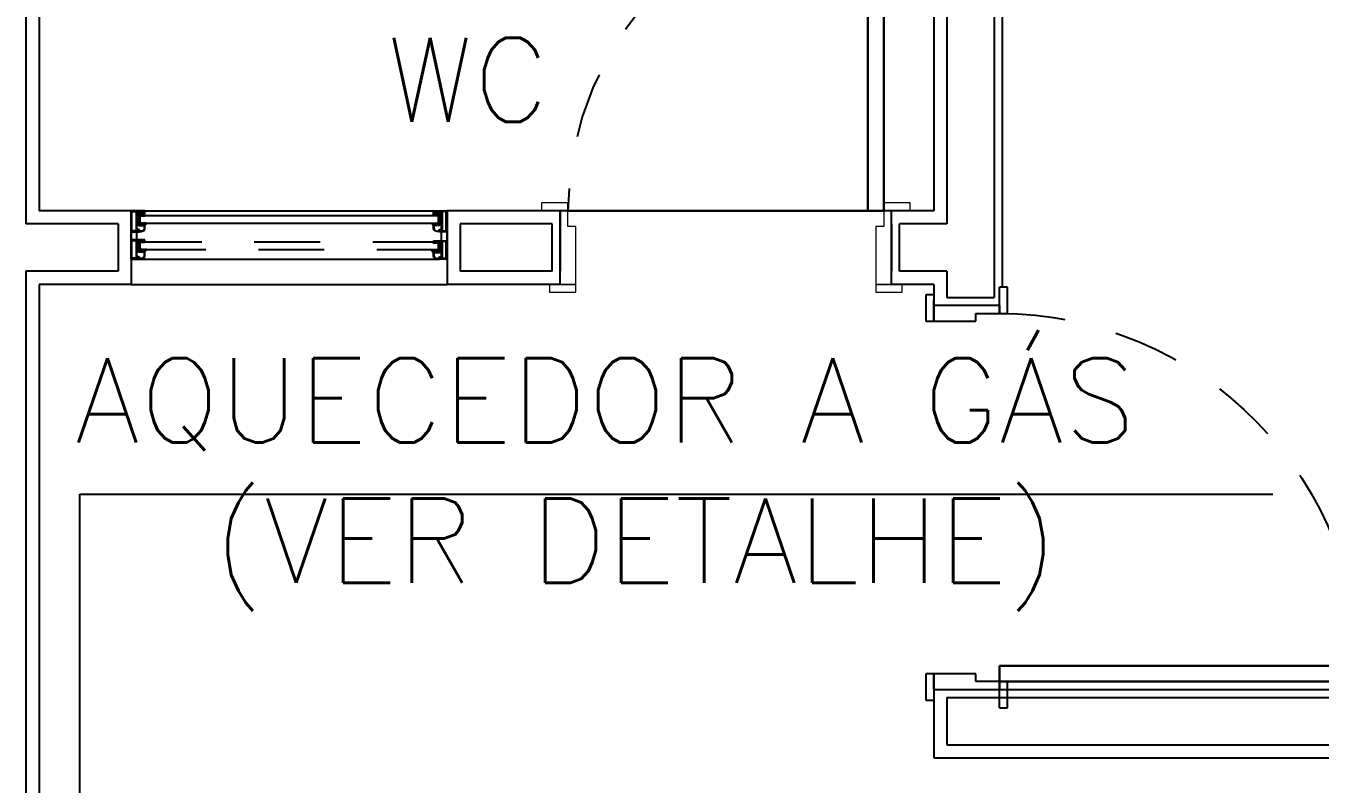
# Model space of a CAD drawing. Header units: millimetres. Extents: x 188.6 to 263.2, y 40.1 to 120.1.
# Drawn here: x 220.788 to 223.247, y 72.52 to 73.961 of the extents above; entities that cross this region are included whole.
import ezdxf

# ---------------------------------------------------------------- set-up
doc = ezdxf.new("R2010")
doc.units = ezdxf.units.MM
doc.linetypes.add('XREF-TIPO$0$HIDDEN', pattern=[0.375, 0.25, -0.125])
doc.linetypes.add('XREF-TIPO$0$HIDDEN2', pattern=[0.1875, 0.125, -0.0625])
for name, color, linetype in [('ARQ', 8, 'Continuous'), ('ARQ-TXT', 8, 'Continuous'), ('GAS-TEXTO', 7, 'Continuous')]:
    doc.layers.add(name, color=color, linetype=linetype)
doc.styles.add('60-100', font='romans.shx', dxfattribs={"height": 0.16})
doc.styles.add('60-50', font='romans.shx', dxfattribs={"height": 0.08})
doc.styles.add('60-75', font='romans.shx', dxfattribs={"height": 0.12})
doc.dimstyles.new('SETAS75', dxfattribs={"dimtxt": 0.16, "dimasz": 0.15, "dimexe": 0.15, "dimexo": 0, "dimgap": 0.1, "dimtad": 1, "dimzin": 10, "dimdsep": 46, "dimtxsty": '60-100', "dimblk1": 'OPEN', "dimblk2": 'OPEN', "dimsah": 1, "dimcen": 0, "dimclrd": 244, "dimclre": 244, "dimclrt": 7, "dimadec": 0, "dimazin": 0, "dimtfac": 1, "dimtix": 1, "dimtmove": 2, "dimatfit": 3, "dimldrblk": 'OPEN', "dimfxl": 0.15, "dimtolj": 1, "dimtzin": 6, "dimarcsym": 0})

# ---------------------------------------------------------------- blocks, each defined once
blk = doc.blocks.new('XREF-TIPO$0$A$C73AF7F6B')
at = {"color": 0}
for p, q in [((0.05, 0.14), (0.05, 0.825)), ((0.05, 0.825), (0.05, 0.14)), ((0.05, 0.825), (0.08, 0.825)), ((0.08, 0.825), (0.08, 0.14)), ((0.08, 0.14), (0.08, 0.825)), ((0, 0.155), (0.05, 0.155)), ((0, 0.14), (0, 0.155)), ((0.75, 0.155), (0.8, 0.155)), ((0.75, 0.14), (0.75, 0.155)), ((0.8, 0.155), (0.8, 0.14)), ((0, 0.14), (0.05, 0.14)), ((0.05, 0.14), (0.035, 0.14)), ((0.035, 0.015), (0.035, 0.14)), ((0.08, 0.14), (0.05, 0.14)), ((0.05, 0.14), (0.08, 0.14)), ((0.05, 0.14), (0.05, 0.095)), ((0.765, 0.14), (0.75, 0.14)), ((0.75, 0.095), (0.75, 0.14)), ((0.75, 0.14), (0.8, 0.14)), ((0.765, 0.14), (0.765, 0.015)), ((0.05, 0.095), (0.065, 0.095)), ((0.065, 0.095), (0.065, 0.015)), ((0.735, 0.095), (0.75, 0.095)), ((0.735, 0.015), (0.735, 0.095)), ((0.015, 0), (0.015, 0.015)), ((0.065, 0.015), (0.015, 0.015)), ((0.035, 0.015), (0.065, 0.015)), ((0.065, 0.015), (0.065, 0)), ((0.735, 0), (0.735, 0.015)), ((0.735, 0.015), (0.775, 0.015)), ((0.785, 0.015), (0.735, 0.015)), ((0.785, 0.015), (0.785, 0)), ((0.065, 0), (0.015, 0)), ((0.785, 0), (0.735, 0))]:
    blk.add_line(p, q, dxfattribs=at)
at = {"color": 0, "linetype": 'XREF-TIPO$0$HIDDEN2'}
blk.add_arc((0.0627, 0.1378), 0.6873, 0.1848, 91.0562, dxfattribs=at)
blk = doc.blocks.new('XREF-TIPO$0$A$C6C29679E')
at = {"color": 0, "lineweight": 13}
for p, q in [((0.17, 0.7), (0.155, 0.7)), ((0.155, 0.65), (0.155, 0.7)), ((0.17, 0.65), (0.17, 0.7)), ((0.015, 0.685), (0, 0.685)), ((0, 0.685), (0, 0.635)), ((0.015, 0.685), (0.015, 0.635)), ((0.015, 0.635), (0.015, 0.665)), ((0.155, 0.665), (0.155, 0.65)), ((0.125, 0.635), (0.125, 0.65)), ((0.125, 0.65), (0.155, 0.65)), ((0.155, 0.65), (0.17, 0.65)), ((0, 0.635), (0.015, 0.635)), ((0.015, 0.635), (0.125, 0.635)), ((0.015, 0.065), (0, 0.065)), ((0, 0.065), (0, 0.015)), ((0.015, 0.035), (0.015, 0.065)), ((0.125, 0.065), (0.015, 0.065)), ((0.015, 0.065), (0.015, 0.015)), ((0.125, 0.05), (0.125, 0.065)), ((0.155, 0.05), (0.125, 0.05)), ((0.155, 0.05), (0.155, 0.035)), ((0.155, 0), (0.155, 0.05)), ((0.17, 0), (0.17, 0.05)), ((0, 0.015), (0.015, 0.015)), ((0.155, 0), (0.17, 0))]:
    blk.add_line(p, q, dxfattribs=at)
at = {"color": 0}
for p, q in [((0.015, 0.665), (0.155, 0.665)), ((0.155, 0.65), (0.155, 0.08)), ((0.755, 0.08), (0.155, 0.08)), ((0.155, 0.08), (0.155, 0.05)), ((0.155, 0.05), (0.155, 0.08)), ((0.155, 0.08), (0.755, 0.08)), ((0.755, 0.05), (0.755, 0.08)), ((0.755, 0.08), (0.755, 0.05)), ((0.155, 0.05), (0.755, 0.05)), ((0.755, 0.05), (0.155, 0.05)), ((0.015, 0.035), (0.155, 0.035))]:
    blk.add_line(p, q, dxfattribs=at)
at = {"color": 0, "linetype": 'XREF-TIPO$0$HIDDEN2'}
blk.add_arc((0.155, 0.05), 0.6, 0, 90, dxfattribs=at)
blk = doc.blocks.new('XREF-TIPO$0$Z$W@#1289')
h = blk.add_hatch()
h.set_pattern_fill('ANSI31', color=0, scale=0.0003, style=0)
h.paths.add_polyline_path([(-0.0352, 0.0907), (-0.0242, 0.0907), (-0.0242, 0.0824), (-0.0334, 0.0824), (-0.0352, 0.0824)])
h = blk.add_hatch()
h.set_pattern_fill('ANSI31', color=0, scale=0.0003, style=0)
h.paths.add_polyline_path([(0.5352, 0.0824), (0.5352, 0.0907), (0.5242, 0.0907), (0.5242, 0.0824)])
h = blk.add_hatch()
h.set_pattern_fill('ANSI31', color=0, scale=0.0003, style=0)
h.paths.add_polyline_path([(-0.0352, 0.0324), (-0.0352, 0.0357), (-0.0242, 0.0357), (-0.0242, 0.0324), (-0.0255, 0.0324)])
h = blk.add_hatch()
h.set_pattern_fill('ANSI31', color=0, scale=0.0003, style=0)
h.paths.add_polyline_path([(0.5242, 0.0305), (0.5242, 0.0338), (0.5352, 0.0338), (0.5352, 0.0305), (0.5338, 0.0305)])
at = {"color": 0}
for p, q in [((-0.05, 0), (-0.05, 0.0919)), ((-0.0242, 0.0919), (0.5242, 0.0919)), ((-0.0392, 0.0369), (-0.0392, 0.0519)), ((0.5392, 0.035), (0.5392, 0.0519)), ((0.55, 0.035), (0.55, 0.0519)), ((-0.0392, 0), (-0.0392, 0.0353)), ((-0.0392, 0), (0.5356, 0))]:
    blk.add_line(p, q, dxfattribs=at)
for points in [[(-0.0242, 0.0919), (-0.05, 0.0919), (-0.05, 0.0519), (-0.0356, 0.0519, 0.446841), (-0.0352, 0.0523), (-0.0352, 0.0526, 0.480957), (-0.0357, 0.0531), (-0.0362, 0.0531), (-0.0362, 0.0547, 0.329606), (-0.0365, 0.0551), (-0.0367, 0.0552), (-0.0371, 0.0552), (-0.0373, 0.0549), (-0.0373, 0.0535, -0.409991), (-0.0377, 0.0531), (-0.0388, 0.0531, -0.414214), (-0.0392, 0.0535), (-0.0392, 0.0903, -0.414214), (-0.0388, 0.0907), (-0.0377, 0.0907, -0.414214), (-0.0373, 0.0903), (-0.0373, 0.0833, 0.414214), (-0.0369, 0.0829), (-0.0366, 0.0829, 0.414214), (-0.0362, 0.0833), (-0.0362, 0.0903, -0.414214), (-0.0358, 0.0907), (-0.0242, 0.0907), (-0.0242, 0.0919)], [(0.5242, 0.0919), (0.55, 0.0919), (0.55, 0.0519), (0.5356, 0.0519, -0.446841), (0.5352, 0.0523), (0.5352, 0.0526, -0.480957), (0.5357, 0.0531), (0.5362, 0.0531), (0.5362, 0.0547, -0.329606), (0.5365, 0.0551), (0.5367, 0.0552), (0.5371, 0.0552), (0.5373, 0.0549), (0.5373, 0.0535, 0.409991), (0.5377, 0.0531), (0.5388, 0.0531, 0.414214), (0.5392, 0.0535), (0.5392, 0.0903, 0.414214), (0.5388, 0.0907), (0.5377, 0.0907, 0.414214), (0.5373, 0.0903), (0.5373, 0.0833, -0.414214), (0.5369, 0.0829), (0.5366, 0.0829, -0.414214), (0.5362, 0.0833), (0.5362, 0.0903, 0.414214), (0.5358, 0.0907), (0.5242, 0.0907), (0.5242, 0.0919)], [(-0.0242, 0.0369), (-0.05, 0.0369), (-0.05, 0), (-0.0356, 0, 0.446841), (-0.0352, 0.0004), (-0.0352, 0.0007, 0.480957), (-0.0357, 0.0012), (-0.0362, 0.0012), (-0.0362, 0.0028, 0.329606), (-0.0365, 0.0032), (-0.0367, 0.0033), (-0.0371, 0.0033), (-0.0373, 0.003), (-0.0373, 0.0016, -0.409991), (-0.0377, 0.0012), (-0.0388, 0.0012, -0.414214), (-0.0392, 0.0016), (-0.0392, 0.0353, -0.414214), (-0.0388, 0.0357), (-0.0377, 0.0357, -0.414214), (-0.0373, 0.0353), (-0.0373, 0.0333, 0.414214), (-0.0369, 0.0329), (-0.0366, 0.0329, 0.414214), (-0.0362, 0.0333), (-0.0362, 0.0353, -0.414214), (-0.0358, 0.0357), (-0.0242, 0.0357), (-0.0242, 0.0369)], [(0.5242, 0.035), (0.55, 0.035), (0.55, 0), (0.5356, 0, -0.446841), (0.5352, 0.0004), (0.5352, 0.0007, -0.480957), (0.5357, 0.0012), (0.5362, 0.0012), (0.5362, 0.0028, -0.329606), (0.5365, 0.0032), (0.5367, 0.0033), (0.5371, 0.0033), (0.5373, 0.003), (0.5373, 0.0016, 0.409991), (0.5377, 0.0012), (0.5388, 0.0012, 0.414214), (0.5392, 0.0016), (0.5392, 0.0334, 0.414214), (0.5388, 0.0338), (0.5377, 0.0338, 0.414214), (0.5373, 0.0334), (0.5373, 0.0314, -0.414214), (0.5369, 0.031), (0.5366, 0.031, -0.414214), (0.5362, 0.0314), (0.5362, 0.0334, 0.414214), (0.5358, 0.0338), (0.5242, 0.0338), (0.5242, 0.035)]]:
    blk.add_lwpolyline(points, format="xyb", dxfattribs=at)
for points in [[(-0.0489, 0.0907), (-0.0403, 0.0907), (-0.0403, 0.0532), (-0.0489, 0.0532), (-0.0489, 0.0907)], [(-0.0486, 0.0904), (-0.0406, 0.0904), (-0.0406, 0.0535), (-0.0486, 0.0535)], [(-0.0242, 0.0907), (-0.0352, 0.0907), (-0.0352, 0.0824), (-0.0242, 0.0824)], [(-0.0334, 0.0684), (0.5338, 0.0684), (0.5338, 0.0824), (-0.0334, 0.0824)], [(0.5242, 0.0907), (0.5352, 0.0907), (0.5352, 0.0824), (0.5242, 0.0824)], [(0.5489, 0.0907), (0.5403, 0.0907), (0.5403, 0.0532), (0.5489, 0.0532), (0.5489, 0.0907)], [(0.5486, 0.0904), (0.5406, 0.0904), (0.5406, 0.0535), (0.5486, 0.0535)], [(-0.0489, 0.0357), (-0.0403, 0.0357), (-0.0403, 0.0013), (-0.0489, 0.0013), (-0.0489, 0.0357)], [(-0.0486, 0.0354), (-0.0406, 0.0354), (-0.0406, 0.0016), (-0.0486, 0.0016)], [(-0.0242, 0.0357), (-0.0352, 0.0357), (-0.0352, 0.0324), (-0.0242, 0.0324)], [(0.5242, 0.0338), (0.5352, 0.0338), (0.5352, 0.0305), (0.5242, 0.0305)], [(0.5489, 0.0338), (0.5403, 0.0338), (0.5403, 0.0013), (0.5489, 0.0013), (0.5489, 0.0338)], [(0.5486, 0.0335), (0.5406, 0.0335), (0.5406, 0.0016), (0.5486, 0.0016)]]:
    blk.add_lwpolyline(points, close=True, dxfattribs=at)
for points in [[(-0.0242, 0.0581), (-0.0242, 0.0654), (-0.0243, 0.0656), (-0.0246, 0.0658), (-0.0248, 0.0658), (-0.0251, 0.0656), (-0.0252, 0.0654), (-0.0252, 0.0648), (-0.0352, 0.0648), (-0.0359, 0.065), (-0.0362, 0.0658), (-0.0362, 0.0818), (-0.0365, 0.0825), (-0.0376, 0.0829), (-0.0378, 0.0834), (-0.0375, 0.0835), (-0.0374, 0.0838), (-0.0376, 0.0892), (-0.038, 0.0894), (-0.0383, 0.0894), (-0.0387, 0.0892), (-0.0388, 0.0839), (-0.0388, 0.0834), (-0.0383, 0.0822), (-0.0372, 0.0818), (-0.0372, 0.0658), (-0.0366, 0.0643), (-0.0352, 0.0638), (-0.0256, 0.0638), (-0.0253, 0.0636), (-0.0252, 0.0634), (-0.0252, 0.0581), (-0.0259, 0.0558), (-0.0276, 0.0544), (-0.0307, 0.0534), (-0.0338, 0.0529), (-0.0341, 0.053), (-0.0342, 0.0533), (-0.0342, 0.0539), (-0.0345, 0.0548), (-0.0352, 0.0556), (-0.0361, 0.0561), (-0.0364, 0.0562), (-0.0366, 0.0563), (-0.0384, 0.0563), (-0.0387, 0.0561), (-0.0388, 0.0557), (-0.0386, 0.0554), (-0.0378, 0.055), (-0.0376, 0.055), (-0.0374, 0.055), (-0.037, 0.0553), (-0.0366, 0.0553), (-0.0358, 0.0548), (-0.0356, 0.0545), (-0.0356, 0.0542), (-0.0362, 0.0539), (-0.0362, 0.0536), (-0.0361, 0.0534), (-0.0358, 0.0533), (-0.0352, 0.0533), (-0.0352, 0.0523), (-0.0351, 0.052), (-0.0348, 0.0519), (-0.0309, 0.0523), (-0.0272, 0.0535), (-0.025, 0.0553), (-0.0242, 0.0581)], [(0.5242, 0.0581), (0.5242, 0.0654), (0.5243, 0.0656), (0.5246, 0.0658), (0.5248, 0.0658), (0.5251, 0.0656), (0.5252, 0.0654), (0.5252, 0.0648), (0.5352, 0.0648), (0.5359, 0.065), (0.5362, 0.0658), (0.5362, 0.0818), (0.5365, 0.0825), (0.5376, 0.0829), (0.5378, 0.0834), (0.5375, 0.0835), (0.5374, 0.0838), (0.5376, 0.0892), (0.538, 0.0894), (0.5383, 0.0894), (0.5387, 0.0892), (0.5388, 0.0839), (0.5388, 0.0834), (0.5383, 0.0822), (0.5372, 0.0818), (0.5372, 0.0658), (0.5366, 0.0643), (0.5352, 0.0638), (0.5256, 0.0638), (0.5253, 0.0636), (0.5252, 0.0634), (0.5252, 0.0581), (0.5259, 0.0558), (0.5276, 0.0544), (0.5307, 0.0534), (0.5338, 0.0529), (0.5341, 0.053), (0.5342, 0.0533), (0.5342, 0.0539), (0.5345, 0.0548), (0.5352, 0.0556), (0.5361, 0.0561), (0.5364, 0.0562), (0.5366, 0.0563), (0.5384, 0.0563), (0.5387, 0.0561), (0.5388, 0.0557), (0.5386, 0.0554), (0.5378, 0.055), (0.5376, 0.055), (0.5374, 0.055), (0.537, 0.0553), (0.5366, 0.0553), (0.5358, 0.0548), (0.5356, 0.0545), (0.5356, 0.0542), (0.5362, 0.0539), (0.5362, 0.0536), (0.5361, 0.0534), (0.5358, 0.0533), (0.5352, 0.0533), (0.5352, 0.0523), (0.5351, 0.052), (0.5348, 0.0519), (0.5309, 0.0523), (0.5272, 0.0535), (0.525, 0.0553), (0.5242, 0.0581)], [(-0.0316, 0.0673), (-0.031, 0.0675), (-0.0303, 0.0676), (-0.0301, 0.0677), (-0.03, 0.068), (-0.0302, 0.0683), (-0.0311, 0.0683), (-0.0321, 0.068), (-0.033, 0.0674), (-0.0331, 0.0672), (-0.0331, 0.067), (-0.0328, 0.0664), (-0.0321, 0.0662), (-0.0291, 0.0662), (-0.0289, 0.0661), (-0.0289, 0.066), (-0.0289, 0.0659), (-0.0288, 0.0658), (-0.0287, 0.0657), (-0.0259, 0.0657), (-0.0257, 0.0658), (-0.0257, 0.0659), (-0.0257, 0.066), (-0.0256, 0.0661), (-0.0255, 0.0662), (-0.0244, 0.0662), (-0.0242, 0.0662), (-0.0242, 0.066), (-0.0242, 0.0646), (-0.0241, 0.0643), (-0.0238, 0.0642), (-0.0236, 0.0643), (-0.0234, 0.0645), (-0.0229, 0.0664), (-0.0223, 0.0672), (-0.0211, 0.0676), (-0.021, 0.0678), (-0.021, 0.0682), (-0.0212, 0.0683), (-0.0224, 0.0683), (-0.0231, 0.0681), (-0.0237, 0.0674), (-0.0237, 0.0674), (-0.0239, 0.0673), (-0.0252, 0.0673), (-0.0245, 0.0675), (-0.0239, 0.0676), (-0.0236, 0.0677), (-0.0235, 0.068), (-0.0235, 0.0682), (-0.0236, 0.0683), (-0.0247, 0.0683), (-0.0257, 0.0679), (-0.0265, 0.0674), (-0.0266, 0.0673), (-0.0268, 0.0673), (-0.0286, 0.0673), (-0.0279, 0.0675), (-0.0272, 0.0676), (-0.0269, 0.0677), (-0.0268, 0.068), (-0.0269, 0.0683), (-0.0281, 0.0683), (-0.0291, 0.068), (-0.0299, 0.0674), (-0.03, 0.0673), (-0.0302, 0.0673), (-0.0316, 0.0673)], [(0.5316, 0.0673), (0.531, 0.0675), (0.5303, 0.0676), (0.5301, 0.0677), (0.53, 0.068), (0.5302, 0.0683), (0.5311, 0.0683), (0.5321, 0.068), (0.533, 0.0674), (0.5331, 0.0672), (0.5331, 0.067), (0.5328, 0.0664), (0.5321, 0.0662), (0.5291, 0.0662), (0.5289, 0.0661), (0.5289, 0.066), (0.5289, 0.0659), (0.5288, 0.0658), (0.5287, 0.0657), (0.5259, 0.0657), (0.5257, 0.0658), (0.5257, 0.0659), (0.5257, 0.066), (0.5256, 0.0661), (0.5255, 0.0662), (0.5244, 0.0662), (0.5242, 0.0662), (0.5242, 0.066), (0.5242, 0.0646), (0.5241, 0.0643), (0.5238, 0.0642), (0.5236, 0.0643), (0.5234, 0.0645), (0.5229, 0.0664), (0.5223, 0.0672), (0.5211, 0.0676), (0.521, 0.0678), (0.521, 0.0682), (0.5212, 0.0683), (0.5224, 0.0683), (0.5231, 0.0681), (0.5237, 0.0674), (0.5237, 0.0674), (0.5239, 0.0673), (0.5252, 0.0673), (0.5245, 0.0675), (0.5239, 0.0676), (0.5236, 0.0677), (0.5235, 0.068), (0.5235, 0.0682), (0.5236, 0.0683), (0.5247, 0.0683), (0.5257, 0.0679), (0.5265, 0.0674), (0.5266, 0.0673), (0.5268, 0.0673), (0.5286, 0.0673), (0.5279, 0.0675), (0.5272, 0.0676), (0.5269, 0.0677), (0.5268, 0.068), (0.5269, 0.0683), (0.5281, 0.0683), (0.5291, 0.068), (0.5299, 0.0674), (0.53, 0.0673), (0.5302, 0.0673), (0.5316, 0.0673)], [(-0.0242, 0.0062), (-0.0242, 0.0154), (-0.0243, 0.0156), (-0.0246, 0.0158), (-0.0248, 0.0158), (-0.0251, 0.0156), (-0.0252, 0.0154), (-0.0252, 0.0148), (-0.0352, 0.0148), (-0.0359, 0.015), (-0.0362, 0.0158), (-0.0362, 0.0318), (-0.0365, 0.0325), (-0.0376, 0.0329), (-0.0378, 0.0334), (-0.0375, 0.0335), (-0.0374, 0.0338), (-0.0376, 0.0342), (-0.038, 0.0344), (-0.0383, 0.0344), (-0.0387, 0.0342), (-0.0388, 0.0339), (-0.0388, 0.0334), (-0.0383, 0.0322), (-0.0372, 0.0318), (-0.0372, 0.0158), (-0.0366, 0.0143), (-0.0352, 0.0138), (-0.0256, 0.0138), (-0.0253, 0.0136), (-0.0252, 0.0134), (-0.0252, 0.0062), (-0.0259, 0.0039), (-0.0276, 0.0025), (-0.0307, 0.0015), (-0.0338, 0.001), (-0.034, 0.0011), (-0.0342, 0.0014), (-0.0342, 0.002), (-0.0345, 0.0029), (-0.0352, 0.0037), (-0.0361, 0.0042), (-0.0364, 0.0043), (-0.0366, 0.0044), (-0.0384, 0.0044), (-0.0387, 0.0042), (-0.0388, 0.0038), (-0.0386, 0.0035), (-0.0378, 0.0031), (-0.0376, 0.0031), (-0.0374, 0.0031), (-0.037, 0.0034), (-0.0366, 0.0034), (-0.0358, 0.0029), (-0.0356, 0.0026), (-0.0356, 0.0023), (-0.0362, 0.002), (-0.0362, 0.0017), (-0.0361, 0.0015), (-0.0358, 0.0013), (-0.0352, 0.0013), (-0.0352, 0.0004), (-0.0351, 0.0001), (-0.0348, 0), (-0.0309, 0.0004), (-0.0272, 0.0016), (-0.025, 0.0034), (-0.0242, 0.0062)], [(0.5242, 0.0062), (0.5242, 0.0135), (0.5243, 0.0137), (0.5246, 0.0139), (0.5248, 0.0139), (0.5251, 0.0137), (0.5252, 0.0135), (0.5252, 0.0129), (0.5352, 0.0129), (0.5359, 0.0131), (0.5362, 0.0139), (0.5362, 0.0299), (0.5365, 0.0306), (0.5376, 0.031), (0.5378, 0.0315), (0.5375, 0.0316), (0.5374, 0.0319), (0.5376, 0.0323), (0.538, 0.0325), (0.5383, 0.0325), (0.5387, 0.0323), (0.5388, 0.032), (0.5388, 0.0315), (0.5383, 0.0303), (0.5372, 0.0299), (0.5372, 0.0139), (0.5366, 0.0124), (0.5352, 0.0119), (0.5256, 0.0119), (0.5253, 0.0117), (0.5252, 0.0115), (0.5252, 0.0062), (0.5259, 0.0039), (0.5276, 0.0025), (0.5307, 0.0015), (0.5338, 0.001), (0.5341, 0.0011), (0.5342, 0.0014), (0.5342, 0.002), (0.5345, 0.0029), (0.5352, 0.0037), (0.5361, 0.0042), (0.5364, 0.0043), (0.5366, 0.0044), (0.5384, 0.0044), (0.5387, 0.0042), (0.5388, 0.0038), (0.5386, 0.0035), (0.5378, 0.0031), (0.5376, 0.0031), (0.5374, 0.0031), (0.537, 0.0034), (0.5366, 0.0034), (0.5358, 0.0029), (0.5356, 0.0026), (0.5356, 0.0023), (0.5362, 0.002), (0.5362, 0.0017), (0.5361, 0.0015), (0.5358, 0.0013), (0.5352, 0.0013), (0.5352, 0.0004), (0.5351, 0.0001), (0.5348, 0), (0.5309, 0.0004), (0.5272, 0.0016), (0.525, 0.0034), (0.5242, 0.0062)], [(-0.0316, 0.0173), (-0.031, 0.0175), (-0.0303, 0.0176), (-0.0301, 0.0177), (-0.03, 0.018), (-0.0302, 0.0183), (-0.0311, 0.0183), (-0.0321, 0.018), (-0.033, 0.0174), (-0.0331, 0.0172), (-0.0331, 0.017), (-0.0328, 0.0164), (-0.0321, 0.0162), (-0.029, 0.0162), (-0.0289, 0.0161), (-0.0288, 0.016), (-0.0288, 0.0159), (-0.0288, 0.0158), (-0.0286, 0.0157), (-0.0258, 0.0157), (-0.0257, 0.0158), (-0.0256, 0.0159), (-0.0256, 0.016), (-0.0256, 0.0161), (-0.0254, 0.0162), (-0.0244, 0.0162), (-0.0242, 0.0162), (-0.0242, 0.016), (-0.0242, 0.0146), (-0.0241, 0.0143), (-0.0238, 0.0142), (-0.0236, 0.0143), (-0.0234, 0.0145), (-0.0229, 0.0164), (-0.0223, 0.0172), (-0.0211, 0.0176), (-0.021, 0.0178), (-0.021, 0.0182), (-0.0212, 0.0183), (-0.0224, 0.0183), (-0.0231, 0.0181), (-0.0237, 0.0174), (-0.0237, 0.0174), (-0.0239, 0.0173), (-0.0252, 0.0173), (-0.0245, 0.0175), (-0.0239, 0.0176), (-0.0236, 0.0177), (-0.0235, 0.018), (-0.0235, 0.0182), (-0.0236, 0.0183), (-0.0247, 0.0183), (-0.0257, 0.0179), (-0.0265, 0.0174), (-0.0266, 0.0173), (-0.0268, 0.0173), (-0.0286, 0.0173), (-0.0279, 0.0175), (-0.0272, 0.0176), (-0.0269, 0.0177), (-0.0268, 0.018), (-0.0269, 0.0183), (-0.0281, 0.0183), (-0.0291, 0.018), (-0.0299, 0.0174), (-0.03, 0.0173), (-0.0302, 0.0173), (-0.0316, 0.0173)], [(0.5316, 0.0154), (0.531, 0.0156), (0.5303, 0.0157), (0.5301, 0.0158), (0.53, 0.0161), (0.5302, 0.0164), (0.5311, 0.0164), (0.5321, 0.0161), (0.533, 0.0155), (0.5331, 0.0153), (0.5331, 0.0151), (0.5328, 0.0145), (0.5321, 0.0143), (0.529, 0.0143), (0.5289, 0.0142), (0.5288, 0.0141), (0.5288, 0.014), (0.5288, 0.0139), (0.5286, 0.0138), (0.5258, 0.0138), (0.5257, 0.0139), (0.5256, 0.014), (0.5256, 0.0141), (0.5256, 0.0142), (0.5254, 0.0143), (0.5244, 0.0143), (0.5242, 0.0142), (0.5242, 0.0141), (0.5242, 0.0127), (0.5241, 0.0124), (0.5238, 0.0123), (0.5236, 0.0124), (0.5234, 0.0126), (0.5229, 0.0145), (0.5223, 0.0153), (0.5211, 0.0157), (0.521, 0.0159), (0.521, 0.0162), (0.5212, 0.0164), (0.5224, 0.0164), (0.5231, 0.0161), (0.5237, 0.0155), (0.5237, 0.0155), (0.5239, 0.0154), (0.5252, 0.0154), (0.5245, 0.0156), (0.5239, 0.0157), (0.5236, 0.0158), (0.5235, 0.0161), (0.5235, 0.0163), (0.5236, 0.0164), (0.5247, 0.0164), (0.5257, 0.016), (0.5265, 0.0155), (0.5266, 0.0154), (0.5268, 0.0154), (0.5286, 0.0154), (0.5279, 0.0156), (0.5272, 0.0157), (0.5269, 0.0158), (0.5268, 0.0161), (0.5269, 0.0164), (0.5281, 0.0164), (0.5291, 0.0161), (0.5299, 0.0155), (0.53, 0.0154), (0.5302, 0.0154), (0.5316, 0.0154)]]:
    blk.add_lwpolyline(points, dxfattribs=at)
at = {"color": 0, "linetype": 'XREF-TIPO$0$HIDDEN', "ltscale": 0.5}
blk.add_lwpolyline([(-0.0334, 0.0184), (0.5338, 0.0184), (0.5338, 0.0324), (-0.0334, 0.0324)], close=True, dxfattribs=at)
blk = doc.blocks.new('_OPEN')
at = {"color": 0, "linetype": 'ByBlock'}
for p, q in [((-1, 0.167), (0, 0)), ((0, 0), (-1, -0.167)), ((0, 0), (-1, 0))]:
    blk.add_line(p, q, dxfattribs=at)

msp = doc.modelspace()

# ---------------------------------------------------------------- linework, layer by layer
at = {"layer": 'ARQ'}
for p, q in [((220.7882, 74.6746), (220.7882, 73.5846)), ((220.7882, 74.6746), (220.7882, 73.5846)), ((222.5382, 74.6746), (222.5382, 73.5846)), ((222.5382, 74.6746), (222.5382, 73.5846)), ((222.6282, 74.6746), (222.6282, 73.4446)), ((222.6282, 74.6746), (222.6282, 73.4446)), ((220.8132, 74.6496), (220.8132, 73.6096)), ((220.8132, 74.6496), (220.8132, 73.6096)), ((222.5132, 74.6496), (222.5132, 73.6096)), ((222.5132, 74.6496), (222.5132, 73.6096)), ((222.6432, 74.6596), (222.6432, 73.4646)), ((222.6432, 74.6596), (222.6432, 73.4646)), ((220.9884, 73.6096), (220.8132, 73.6096)), ((220.9884, 73.6096), (220.8132, 73.6096)), ((220.9884, 73.6096), (220.9884, 73.4696)), ((220.9884, 73.6096), (220.9884, 73.4696)), ((222.5132, 73.6096), (221.5884, 73.6096)), ((221.5884, 73.6096), (221.5884, 73.4696)), ((222.5132, 73.6096), (221.5884, 73.6096)), ((221.5884, 73.6096), (221.5884, 73.4696)), ((221.8032, 73.6096), (221.8032, 73.4946)), ((221.8032, 73.6096), (221.8032, 73.4946)), ((220.9634, 73.5846), (220.7882, 73.5846)), ((220.9634, 73.5846), (220.7882, 73.5846)), ((220.9634, 73.5846), (220.9634, 73.4946)), ((220.9634, 73.5846), (220.9634, 73.4946)), ((221.7882, 73.5846), (221.6134, 73.5846)), ((221.6134, 73.5846), (221.6134, 73.4946)), ((221.7882, 73.5846), (221.6134, 73.5846)), ((221.6134, 73.5846), (221.6134, 73.4946)), ((221.7882, 73.4946), (221.7882, 73.5846)), ((221.7882, 73.4946), (221.7882, 73.5846)), ((222.4332, 73.5846), (222.4332, 73.4946)), ((222.4332, 73.5846), (222.4332, 73.4946)), ((222.5382, 73.5846), (222.4482, 73.5846)), ((222.4482, 73.4946), (222.4482, 73.5846)), ((222.5382, 73.5846), (222.4482, 73.5846)), ((222.4482, 73.4946), (222.4482, 73.5846)), ((220.7882, 73.4946), (220.7882, 70.7446)), ((220.9634, 73.4946), (220.7882, 73.4946)), ((220.7882, 73.4946), (220.7882, 70.7446)), ((220.9634, 73.4946), (220.7882, 73.4946)), ((221.7882, 73.4946), (221.6134, 73.4946)), ((221.7882, 73.4946), (221.6134, 73.4946)), ((222.5382, 73.4946), (222.4482, 73.4946)), ((222.5382, 73.4946), (222.4482, 73.4946)), ((222.5382, 73.4946), (222.5382, 73.4446)), ((222.5382, 73.4946), (222.5382, 73.4446)), ((220.9884, 73.4696), (220.8132, 73.4696)), ((220.8132, 73.4696), (220.8132, 70.7696)), ((220.9884, 73.4696), (220.8132, 73.4696)), ((220.8132, 73.4696), (220.8132, 70.7696)), ((220.9884, 73.4696), (221.5884, 73.4696)), ((220.9884, 73.4696), (221.5884, 73.4696)), ((221.8032, 73.4696), (221.5884, 73.4696)), ((221.8032, 73.4696), (221.5884, 73.4696)), ((222.5132, 73.4696), (222.4332, 73.4696)), ((222.5132, 73.4696), (222.4332, 73.4696)), ((222.5132, 73.4696), (222.5132, 73.4274)), ((222.5132, 73.4696), (222.5132, 73.4274)), ((222.5382, 73.4446), (222.6282, 73.4446)), ((222.5382, 73.4446), (222.6282, 73.4446)), ((222.6282, 73.4296), (222.5382, 73.4296)), ((222.6282, 73.4296), (222.5382, 73.4296)), ((222.5132, 72.6996), (224.8432, 72.6996)), ((222.5132, 72.6996), (222.5132, 72.5696)), ((222.5132, 72.6996), (224.8432, 72.6996)), ((222.5132, 72.6996), (222.5132, 72.5696)), ((222.5382, 72.6846), (224.8582, 72.6846)), ((222.5382, 72.6846), (222.5382, 72.5946)), ((222.5382, 72.6846), (224.8582, 72.6846)), ((222.5382, 72.6846), (222.5382, 72.5946)), ((222.5382, 72.5946), (225.0782, 72.5946)), ((222.5382, 72.5946), (225.0782, 72.5946)), ((222.5132, 72.5696), (225.0532, 72.5696)), ((222.5132, 72.5696), (225.0532, 72.5696))]:
    msp.add_line(p, q, dxfattribs=at)

# ---------------------------------------------------------------- block references
at = {"layer": 'ARQ', "rotation": 90}
msp.add_blockref('XREF-TIPO$0$A$C6C29679E', (222.4682, 73.4546), dxfattribs=at)
msp.add_blockref('XREF-TIPO$0$A$C6C29679E', (222.4682, 73.4546), dxfattribs=at)
at = {"layer": 'ARQ'}
msp.add_blockref('XREF-TIPO$0$Z$W@#1289', (221.0384, 73.5177), dxfattribs=at)
msp.add_blockref('XREF-TIPO$0$Z$W@#1289', (221.0384, 73.5177), dxfattribs=at)
at = {"layer": 'ARQ', "xscale": -1, "rotation": 270}
msp.add_blockref('XREF-TIPO$0$A$C73AF7F6B', (222.4982, 72.6646), dxfattribs=at)
msp.add_blockref('XREF-TIPO$0$A$C73AF7F6B', (222.4982, 72.6646), dxfattribs=at)

# ---------------------------------------------------------------- texts
at = {"layer": 'ARQ-TXT', "style": '60-75'}
msp.add_text('WC', height=0.16, dxfattribs=at).set_placement((221.4738, 73.7784))
at = {"layer": 'GAS-TEXTO', "insert": (220.8573, 73.3294), "char_height": 0.16, "width": 2.333766, "attachment_point": 1, "style": '60-50'}
msp.add_mtext('\\pi0.024026;AQUECEDOR A GÁS \\P\\pi0.28688;(VER DETALHE)', dxfattribs=at)

# ---------------------------------------------------------------- leaders
at = {"layer": 'GAS-TEXTO'}
msp.add_leader([(220.8908, 71.7791), (220.8908, 73.0708), (223.1573, 73.0708)], dimstyle='SETAS75', dxfattribs=at)

doc.saveas('drawing.dxf')
